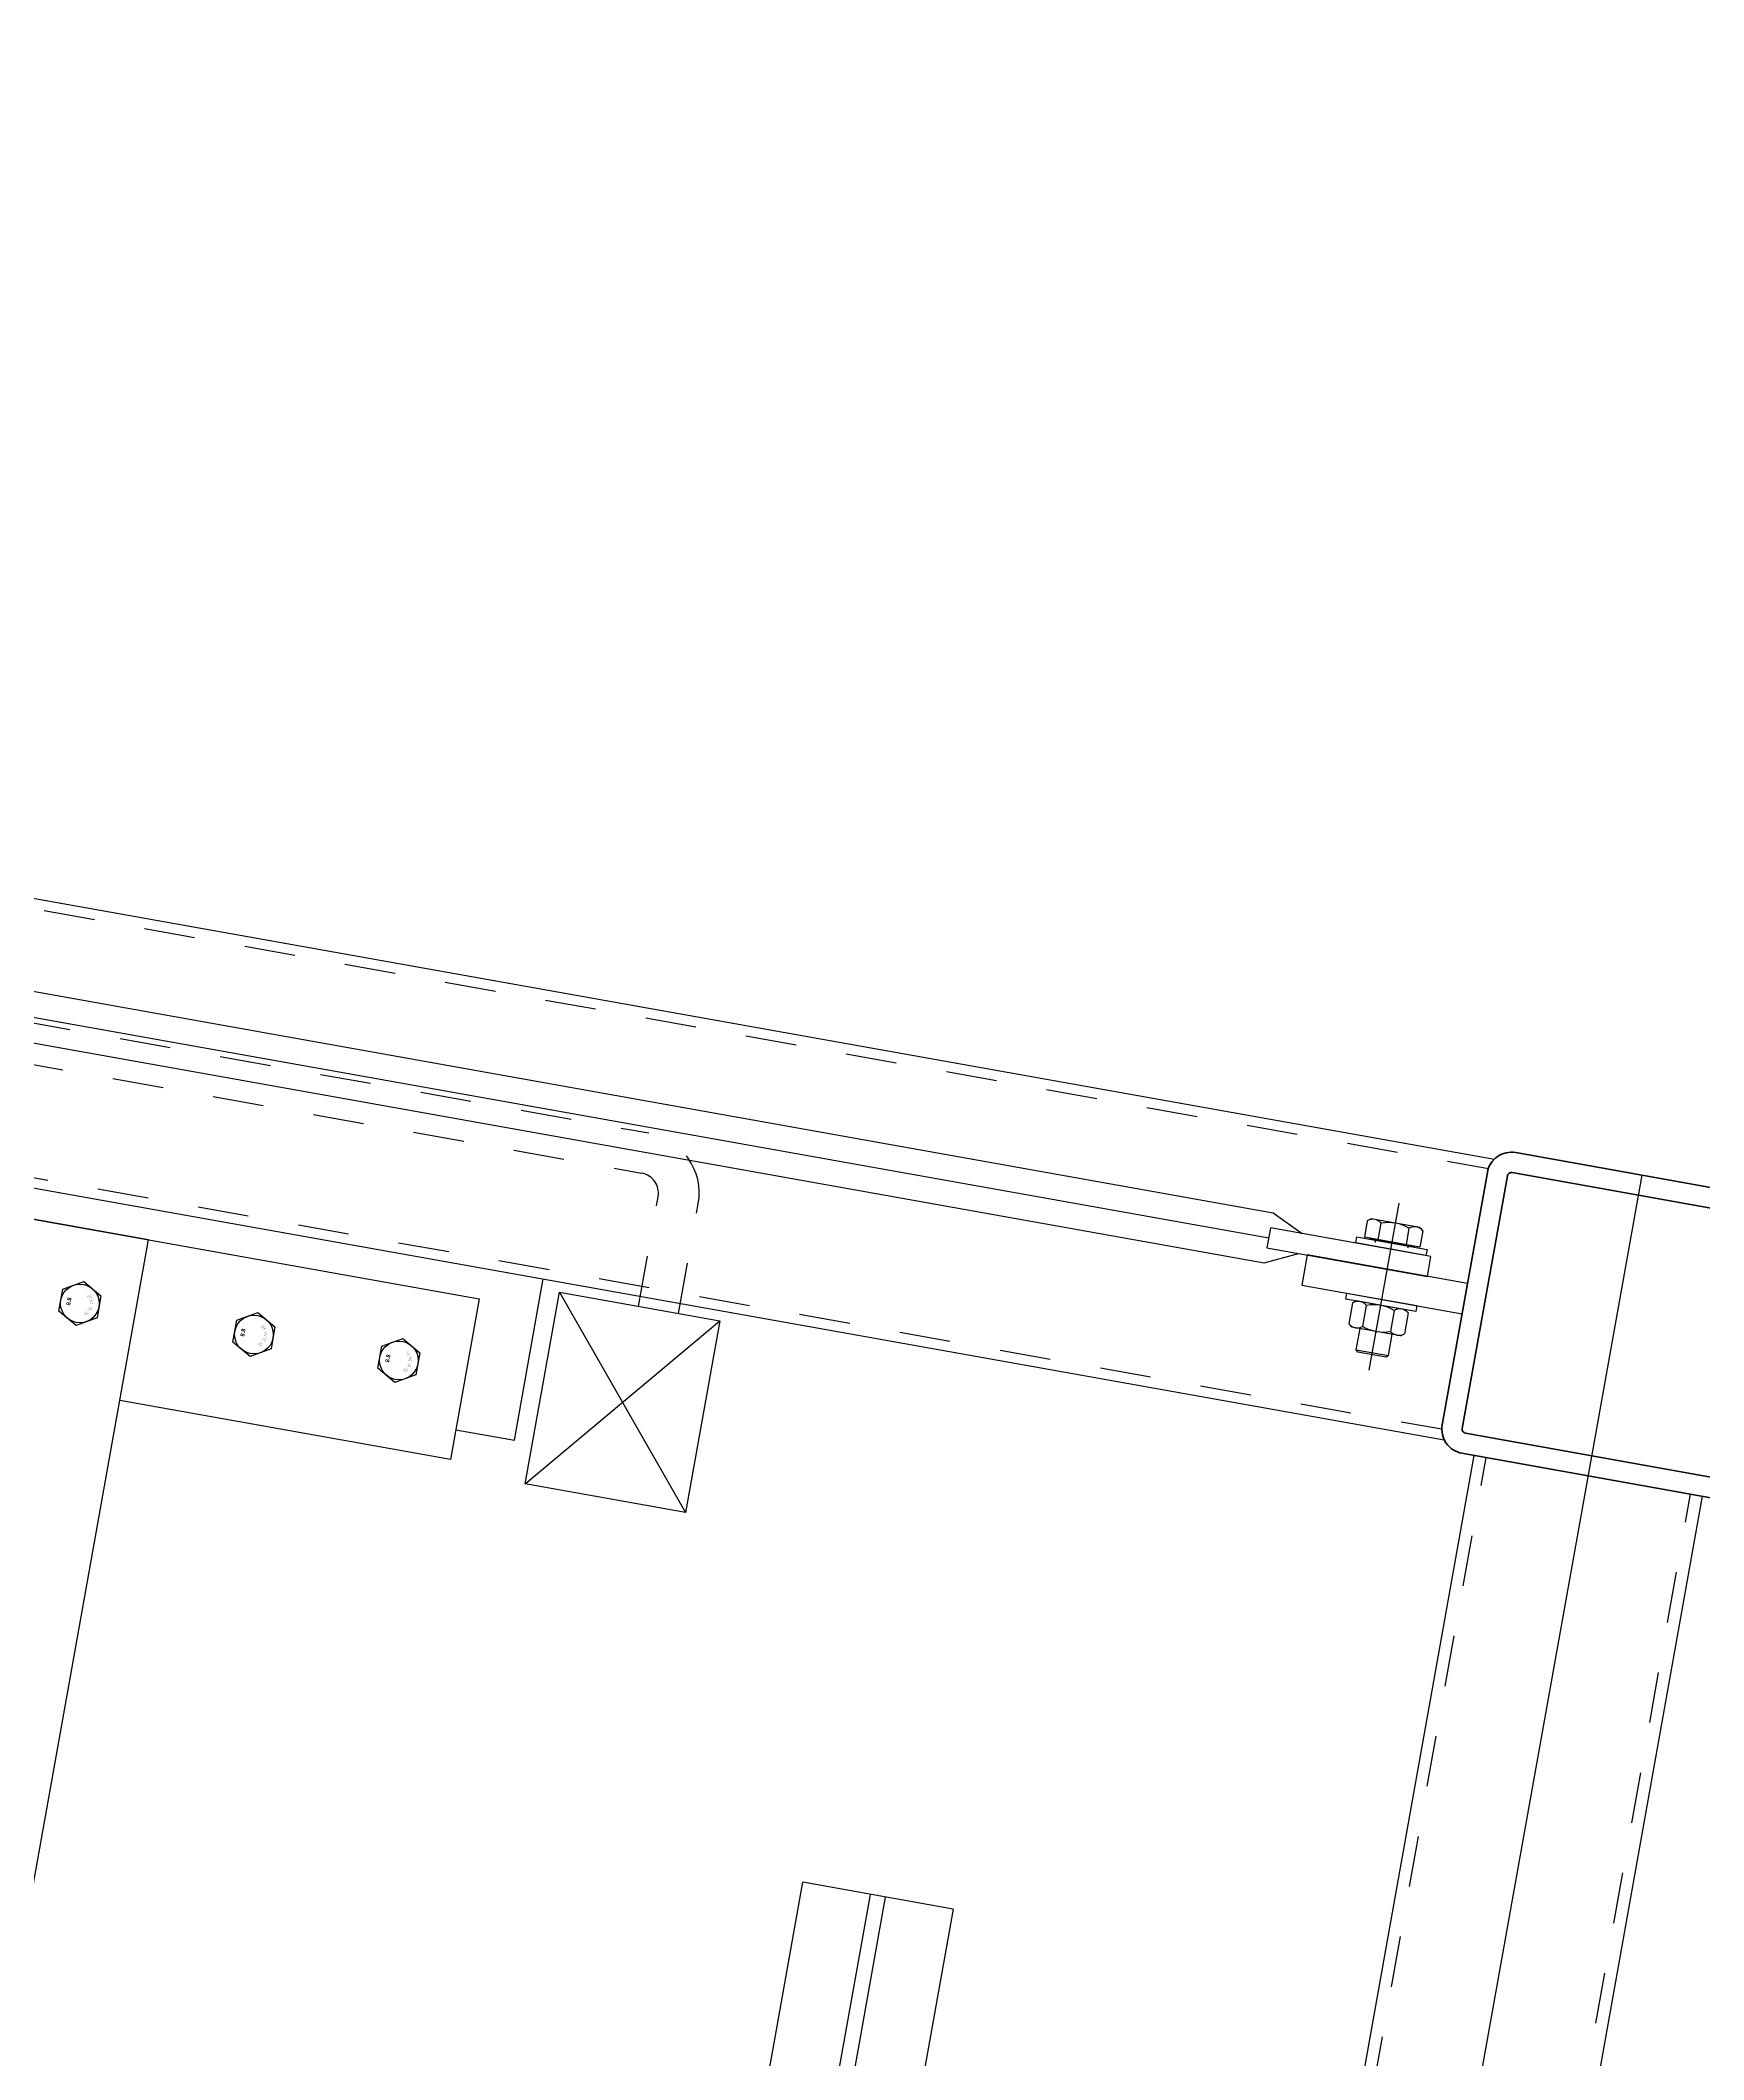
# Model space of a CAD drawing. Header units: centimetres. Extents: x 139057 to 200038, y 34824 to 80516.
# Drawn here: x 173110.9 to 173192.6, y 78530.8 to 78630 of the extents above; entities that cross this region are included whole.
import ezdxf

# ---------------------------------------------------------------- set-up
doc = ezdxf.new("R2010")
doc.units = ezdxf.units.CM
doc.header["$LTSCALE"] = 100
doc.linetypes.add('HIDDEN', pattern=[0.5, 0.25, -0.25])
doc.layers.get('0').update_dxf_attribs({"lineweight": 0})
doc.layers.add('Linea_fine', color=2, linetype='Continuous', lineweight=35)
doc.layers.add('M-ASC', color=5, linetype='Continuous')
doc.styles.add('NEGATIVO', font='swissbo.ttf', dxfattribs={"width": 0.8, "oblique": 10})

# ---------------------------------------------------------------- blocks, each defined once
blk = doc.blocks.new('6666666666666')
for p, q in [((-1130, -2655), (1130, -2655)), ((1130, -2730), (1130, -2655)), ((580, -2688.75), (1130, -2688.75)), ((580, -2696.25), (1130, -2696.25)), ((1130, -2730), (-1130, -2730))]:
    blk.add_line(p, q)
blk = doc.blocks.new('150x150x10')
at = {"layer": 'Linea_fine'}
for points in [[(12, 0), (138, 0, 0.414214), (150, 12), (150, 138, 0.414214), (138, 150), (12, 150, 0.414214), (0, 138), (0, 12, 0.414214)], [(12, 10), (138, 10, 0.414214), (140, 12), (140, 138, 0.414214), (138, 140), (12, 140, 0.414214), (10, 138), (10, 12, 0.414214)]]:
    blk.add_lwpolyline(points, format="xyb", close=True, dxfattribs=at)
blk = doc.blocks.new('A$C2A0E5694')
at = {"linetype": 'HIDDEN'}
for p, q in [((-95.77, 376.92, 0), (-95.77, -2636.83, 0)), ((-75.77, 376.92, 0), (-75.77, -2636.83, 0)), ((-150.41, 74.62), (-150.41, -3045.72)), ((-20.41, 74.62), (-20.41, -3045.72)), ((-160.41, -2646.83, 0), (-105.77, -2646.83, 0)), ((-160.41, -2666.83, 0), (-105.77, -2666.83, 0)), ((-2824.41, -3069.55), (-160.41, -3069.55)), ((-2824.41, -3171.55), (-160.41, -3171.55))]:
    blk.add_line(p, q, dxfattribs=at)
for p, q in [((-155.41, 76.7), (-155.41, -3047.81)), ((-15.41, 76.7), (-15.41, -3047.81)), ((-85.41, -25.55), (-85.41, -2945.55)), ((-72.91, -25.55), (-72.91, -2945.55)), ((-60.41, -25.55), (-60.41, -2945.55)), ((-85.41, -2945.55), (-77.91, -2961.25)), ((-60.41, -2945.55), (-67.91, -2961.25)), ((-108.91, -2993.35), (-107.66, -2991.7)), ((-108.91, -3017.75), (-108.91, -2993.35)), ((-97.17, -2991.7), (-107.66, -2991.7)), ((-95.91, -2993.35), (-97.17, -2991.7)), ((-95.91, -3017.75), (-95.91, -2993.35)), ((-64.91, -3016.55), (-64.91, -2994.55)), ((-64.41, -2994.55), (-64.91, -2994.55)), ((-64.41, -3019.41), (-64.41, -2991.7)), ((-56.17, -2991.7), (-64.41, -2991.7)), ((-54.91, -2993.35), (-56.17, -2991.7)), ((-54.91, -3017.75), (-54.91, -2993.35)), ((-120.54, -2998.55), (-119.54, -2997.55)), ((-120.54, -3012.55), (-120.54, -2998.55)), ((-119.54, -2997.55), (-108.91, -2997.55)), ((-119.54, -2997.55), (-119.54, -3013.55)), ((-107.66, -2998.62), (-97.17, -2998.62)), ((-64.41, -2998.62), (-56.17, -2998.62)), ((-128.27, -3005.55, 0), (-44.87, -3005.55, 0)), ((-119.54, -3013.55), (-120.54, -3012.55)), ((-119.54, -3013.55), (-108.91, -3013.55)), ((-97.17, -3012.48), (-107.66, -3012.48)), ((-56.17, -3012.48), (-64.41, -3012.48)), ((-108.91, -3017.75), (-107.66, -3019.41)), ((-97.17, -3019.41), (-107.66, -3019.41)), ((-95.91, -3017.75), (-97.17, -3019.41)), ((-64.41, -3016.55), (-64.91, -3016.55)), ((-56.17, -3019.41), (-64.41, -3019.41)), ((-54.91, -3017.75), (-56.17, -3019.41)), ((-2824.41, -3063.55), (-160.41, -3063.55)), ((-3149.41, -3120.55), (-10.41, -3120.55)), ((-2824.41, -3177.55), (-160.41, -3177.55))]:
    blk.add_line(p, q)
at = {"linetype": 'Continuous'}
for p, q in [((-170.61, -2404.17), (-170.61, -2324.17)), ((-170.61, -2324.17), (-170.61, -2569.17)), ((-559.75, -2404.17), (-170.61, -2404.17)), ((-250.75, -2569.17), (-250.75, -2404.17)), ((-170.61, -2569.17), (-250.75, -2569.17)), ((-235.91, -2569.17), (-235.91, -2598.41)), ((-160.41, -2607.4), (-256.01, -2687.4)), ((-256.01, -2607.4), (-160.41, -2687.4)), ((-235.91, -2598.41), (-155.41, -2598.41))]:
    blk.add_line(p, q, dxfattribs=at)
for points in [[(-218.28, -2376.57), (-212.8, -2367.07), (-201.83, -2367.07), (-196.35, -2376.57), (-201.83, -2386.07), (-212.8, -2386.07)], [(-218.28, -2463.38), (-212.8, -2453.88), (-201.83, -2453.88), (-196.35, -2463.38), (-201.83, -2472.88), (-212.8, -2472.88)], [(-218.28, -2535.65), (-212.8, -2526.15), (-201.83, -2526.15), (-196.35, -2535.65), (-201.83, -2545.15), (-212.8, -2545.15)], [(-77.91, -2945.55), (-77.91, -3025.55), (-67.91, -3025.55), (-67.91, -2945.55)], [(-92.91, -2965.55), (-92.91, -3045.55), (-77.91, -3045.55), (-77.91, -2965.55)], [(-95.91, -2988.05), (-92.91, -2988.05), (-92.91, -3023.05), (-95.91, -3023.05)], [(-67.91, -2988.05), (-64.91, -2988.05), (-64.91, -3023.05), (-67.91, -3023.05)]]:
    blk.add_lwpolyline(points, close=True)
at = {"const_width": 0.0542}
for points in [[(-210.49, -2381.11), (-210.34, -2380.89), (-210.31, -2380.69), (-210.4, -2380.5), (-210.57, -2380.29), (-211.07, -2379.79), (-211.28, -2379.61), (-211.48, -2379.53), (-211.68, -2379.55), (-211.89, -2379.71), (-212.2, -2380.02), (-212.36, -2380.23), (-212.38, -2380.43), (-212.3, -2380.63), (-212.12, -2380.84), (-211.62, -2381.34), (-211.42, -2381.51), (-211.22, -2381.6), (-211.02, -2381.57), (-210.8, -2381.42), (-210.49, -2381.11)], [(-211.03, -2380.99), (-211.22, -2381.12), (-211.32, -2381.1), (-211.43, -2381.02), (-211.8, -2380.65), (-211.89, -2380.53), (-211.9, -2380.43), (-211.87, -2380.33), (-211.78, -2380.24), (-211.68, -2380.14), (-211.58, -2380.05), (-211.48, -2380.01), (-211.39, -2380.02), (-211.29, -2380.11), (-210.89, -2380.5), (-210.81, -2380.6), (-210.8, -2380.69), (-210.83, -2380.79), (-210.92, -2380.89), (-211.03, -2380.99)], [(-204.18, -2381.15), (-204.33, -2380.93), (-204.36, -2380.73), (-204.27, -2380.53), (-204.1, -2380.33), (-203.6, -2379.82), (-203.39, -2379.65), (-203.19, -2379.57), (-202.99, -2379.59), (-202.78, -2379.75), (-202.47, -2380.06), (-202.31, -2380.27), (-202.29, -2380.47), (-202.37, -2380.67), (-202.55, -2380.88), (-203.05, -2381.38), (-203.26, -2381.55), (-203.45, -2381.64), (-203.65, -2381.61), (-203.87, -2381.46), (-204.18, -2381.15)], [(-203.64, -2381.03), (-203.45, -2381.15), (-203.35, -2381.14), (-203.24, -2381.06), (-202.87, -2380.69), (-202.78, -2380.57), (-202.77, -2380.47), (-202.81, -2380.37), (-202.89, -2380.28), (-203, -2380.17), (-203.09, -2380.08), (-203.19, -2380.05), (-203.28, -2380.06), (-203.38, -2380.15), (-203.78, -2380.54), (-203.86, -2380.64), (-203.88, -2380.73), (-203.84, -2380.83), (-203.75, -2380.93), (-203.64, -2381.03)], [(-209.34, -2381.11), (-208.92, -2381.23), (-209.01, -2381.57), (-208.16, -2381.8), (-207.98, -2381.89), (-207.89, -2382.03), (-207.87, -2382.19), (-207.89, -2382.35), (-207.92, -2382.47), (-207.99, -2382.65), (-208.11, -2382.78), (-208.29, -2382.84), (-208.55, -2382.81), (-209.71, -2382.5), (-209.34, -2381.11)], [(-209.2, -2382.27), (-208.57, -2382.44), (-208.42, -2382.44), (-208.35, -2382.33), (-208.34, -2382.28), (-208.34, -2382.16), (-208.44, -2382.09), (-209.1, -2381.91), (-209.2, -2382.27)], [(-206.77, -2381.48), (-206.35, -2381.37), (-206.26, -2381.72), (-205.41, -2381.49), (-205.21, -2381.48), (-205.06, -2381.55), (-204.96, -2381.67), (-204.9, -2381.82), (-204.87, -2381.95), (-204.84, -2382.14), (-204.87, -2382.31), (-205, -2382.45), (-205.24, -2382.55), (-206.4, -2382.86), (-206.77, -2381.48)], [(-206.07, -2382.41), (-205.44, -2382.25), (-205.31, -2382.17), (-205.3, -2382.04), (-205.32, -2381.99), (-205.38, -2381.89), (-205.5, -2381.87), (-206.17, -2382.05), (-206.07, -2382.41)], [(-210.49, -2467.92), (-210.34, -2467.7), (-210.31, -2467.5), (-210.4, -2467.3), (-210.57, -2467.1), (-211.07, -2466.59), (-211.28, -2466.42), (-211.48, -2466.34), (-211.68, -2466.36), (-211.89, -2466.52), (-212.2, -2466.83), (-212.36, -2467.04), (-212.38, -2467.24), (-212.3, -2467.44), (-212.12, -2467.65), (-211.62, -2468.15), (-211.42, -2468.32), (-211.22, -2468.41), (-211.02, -2468.38), (-210.8, -2468.23), (-210.49, -2467.92)], [(-211.03, -2467.8), (-211.22, -2467.92), (-211.32, -2467.91), (-211.43, -2467.83), (-211.8, -2467.46), (-211.89, -2467.34), (-211.9, -2467.24), (-211.87, -2467.14), (-211.78, -2467.05), (-211.68, -2466.94), (-211.58, -2466.86), (-211.48, -2466.82), (-211.39, -2466.83), (-211.29, -2466.92), (-210.89, -2467.31), (-210.81, -2467.41), (-210.8, -2467.5), (-210.83, -2467.6), (-210.92, -2467.7), (-211.03, -2467.8)], [(-209.34, -2467.92), (-208.92, -2468.04), (-209.01, -2468.38), (-208.16, -2468.61), (-207.98, -2468.7), (-207.89, -2468.84), (-207.87, -2469), (-207.89, -2469.16), (-207.92, -2469.28), (-207.99, -2469.46), (-208.11, -2469.59), (-208.29, -2469.65), (-208.55, -2469.62), (-209.71, -2469.31), (-209.34, -2467.92)], [(-209.2, -2469.08), (-208.57, -2469.25), (-208.42, -2469.25), (-208.35, -2469.14), (-208.34, -2469.09), (-208.34, -2468.97), (-208.44, -2468.9), (-209.1, -2468.72), (-209.2, -2469.08)], [(-206.77, -2468.29), (-206.35, -2468.18), (-206.26, -2468.53), (-205.41, -2468.3), (-205.21, -2468.29), (-205.06, -2468.36), (-204.96, -2468.48), (-204.9, -2468.63), (-204.87, -2468.76), (-204.84, -2468.95), (-204.87, -2469.12), (-205, -2469.26), (-205.24, -2469.36), (-206.4, -2469.67), (-206.77, -2468.29)], [(-206.07, -2469.22), (-205.44, -2469.06), (-205.31, -2468.98), (-205.3, -2468.85), (-205.32, -2468.8), (-205.38, -2468.7), (-205.5, -2468.68), (-206.17, -2468.86), (-206.07, -2469.22)], [(-204.18, -2467.96), (-204.33, -2467.74), (-204.36, -2467.54), (-204.27, -2467.34), (-204.1, -2467.14), (-203.6, -2466.63), (-203.39, -2466.46), (-203.19, -2466.38), (-202.99, -2466.4), (-202.78, -2466.56), (-202.47, -2466.87), (-202.31, -2467.08), (-202.29, -2467.28), (-202.37, -2467.48), (-202.55, -2467.68), (-203.05, -2468.19), (-203.26, -2468.36), (-203.45, -2468.45), (-203.65, -2468.42), (-203.87, -2468.27), (-204.18, -2467.96)], [(-203.64, -2467.84), (-203.45, -2467.96), (-203.35, -2467.95), (-203.24, -2467.86), (-202.87, -2467.5), (-202.78, -2467.38), (-202.77, -2467.28), (-202.81, -2467.18), (-202.89, -2467.09), (-203, -2466.98), (-203.09, -2466.89), (-203.19, -2466.86), (-203.28, -2466.87), (-203.38, -2466.96), (-203.78, -2467.35), (-203.86, -2467.45), (-203.88, -2467.54), (-203.84, -2467.64), (-203.75, -2467.74), (-203.64, -2467.84)], [(-210.49, -2540.2), (-210.34, -2539.98), (-210.31, -2539.78), (-210.4, -2539.58), (-210.57, -2539.37), (-211.07, -2538.87), (-211.28, -2538.7), (-211.48, -2538.62), (-211.68, -2538.64), (-211.89, -2538.8), (-212.2, -2539.1), (-212.36, -2539.32), (-212.38, -2539.52), (-212.3, -2539.72), (-212.12, -2539.92), (-211.62, -2540.42), (-211.42, -2540.6), (-211.22, -2540.68), (-211.02, -2540.66), (-210.8, -2540.5), (-210.49, -2540.2)], [(-204.18, -2540.24), (-204.33, -2540.02), (-204.36, -2539.82), (-204.27, -2539.62), (-204.1, -2539.41), (-203.6, -2538.91), (-203.39, -2538.74), (-203.19, -2538.65), (-202.99, -2538.68), (-202.78, -2538.83), (-202.47, -2539.14), (-202.31, -2539.36), (-202.29, -2539.56), (-202.37, -2539.76), (-202.55, -2539.96), (-203.05, -2540.46), (-203.26, -2540.64), (-203.45, -2540.72), (-203.65, -2540.69), (-203.87, -2540.54), (-204.18, -2540.24)], [(-211.03, -2540.08), (-211.22, -2540.2), (-211.32, -2540.19), (-211.43, -2540.1), (-211.8, -2539.73), (-211.89, -2539.61), (-211.9, -2539.51), (-211.87, -2539.42), (-211.78, -2539.33), (-211.68, -2539.22), (-211.58, -2539.13), (-211.48, -2539.09), (-211.39, -2539.11), (-211.29, -2539.19), (-210.89, -2539.59), (-210.81, -2539.69), (-210.8, -2539.78), (-210.83, -2539.87), (-210.92, -2539.97), (-211.03, -2540.08)], [(-209.34, -2540.2), (-208.92, -2540.31), (-209.01, -2540.66), (-208.16, -2540.89), (-207.98, -2540.98), (-207.89, -2541.11), (-207.87, -2541.27), (-207.89, -2541.43), (-207.92, -2541.56), (-207.99, -2541.74), (-208.11, -2541.87), (-208.29, -2541.92), (-208.55, -2541.89), (-209.71, -2541.58), (-209.34, -2540.2)], [(-209.2, -2541.36), (-208.57, -2541.53), (-208.42, -2541.53), (-208.35, -2541.42), (-208.34, -2541.37), (-208.34, -2541.25), (-208.44, -2541.18), (-209.1, -2541), (-209.2, -2541.36)], [(-206.77, -2540.57), (-206.35, -2540.45), (-206.26, -2540.8), (-205.41, -2540.58), (-205.21, -2540.56), (-205.06, -2540.63), (-204.96, -2540.76), (-204.9, -2540.91), (-204.87, -2541.03), (-204.84, -2541.23), (-204.87, -2541.39), (-205, -2541.53), (-205.24, -2541.64), (-206.4, -2541.95), (-206.77, -2540.57)], [(-206.07, -2541.5), (-205.44, -2541.33), (-205.31, -2541.26), (-205.3, -2541.13), (-205.32, -2541.08), (-205.38, -2540.98), (-205.5, -2540.96), (-206.17, -2541.14), (-206.07, -2541.5)], [(-203.64, -2540.12), (-203.45, -2540.24), (-203.35, -2540.23), (-203.24, -2540.14), (-202.87, -2539.77), (-202.78, -2539.65), (-202.77, -2539.55), (-202.81, -2539.46), (-202.89, -2539.36), (-203, -2539.26), (-203.09, -2539.17), (-203.19, -2539.13), (-203.28, -2539.15), (-203.38, -2539.23), (-203.78, -2539.63), (-203.86, -2539.73), (-203.88, -2539.82), (-203.84, -2539.91), (-203.75, -2540.01), (-203.64, -2540.12)]]:
    blk.add_lwpolyline(points, dxfattribs=at)
at = {"linetype": 'Continuous'}
blk.add_lwpolyline([(-256.01, -2607.4), (-160.41, -2607.4), (-160.41, -2687.4), (-256.01, -2687.4)], close=True, dxfattribs=at)
for centre in [(-207.32, -2376.57), (-207.32, -2463.38), (-207.32, -2535.65)]:
    blk.add_circle(centre, 9.5)
at = {"linetype": 'HIDDEN'}
for radius in [30, 10]:
    blk.add_arc((-105.77, -2636.83, 0), radius, 270, 0, dxfattribs=at)
for centre, radius, start, end in [((-103.51, -2995.16), 5.4, 140.12945, 219.87055), ((-101.32, -2995.16), 5.4, 320.12945, 39.87055), ((-60.32, -2995.16), 5.4, 320.12945, 39.87055), ((-89.18, -3005.55), 19.73, 159.44272, 200.55728), ((-115.65, -3005.55), 19.73, 339.44272, 20.55728), ((-65.91, -2996.55), 1, 270, 0), ((-74.65, -3005.55), 19.73, 339.44272, 20.55728), ((-103.51, -3015.94), 5.4, 140.12945, 219.87055), ((-101.32, -3015.94), 5.4, 320.12945, 39.87055), ((-65.91, -3014.55), 1, 0, 90), ((-60.32, -3015.94), 5.4, 320.12945, 39.87055)]:
    blk.add_arc(centre, radius, start, end)
for name, p in [('6666666666666', (-1554.75, -120.98)), ('150x150x10', (-160.41, -3195.55))]:
    blk.add_blockref(name, p)
at = {"linetype": 'Continuous', "style": 'NEGATIVO'}
for p in [(-209.2, -2372.03), (-209.2, -2458.84), (-209.2, -2531.12)]:
    blk.add_text('8.8', height=1.98, dxfattribs=at).set_placement(p)

msp = doc.modelspace()

# ---------------------------------------------------------------- block references
at = {"layer": 'M-ASC', "xscale": 0.1, "yscale": 0.1, "zscale": 0.1, "rotation": 79.87167101770514}
msp.add_blockref('A$C2A0E5694', (172882.548, 78630.147, 0), dxfattribs=at)

doc.saveas('drawing.dxf')
